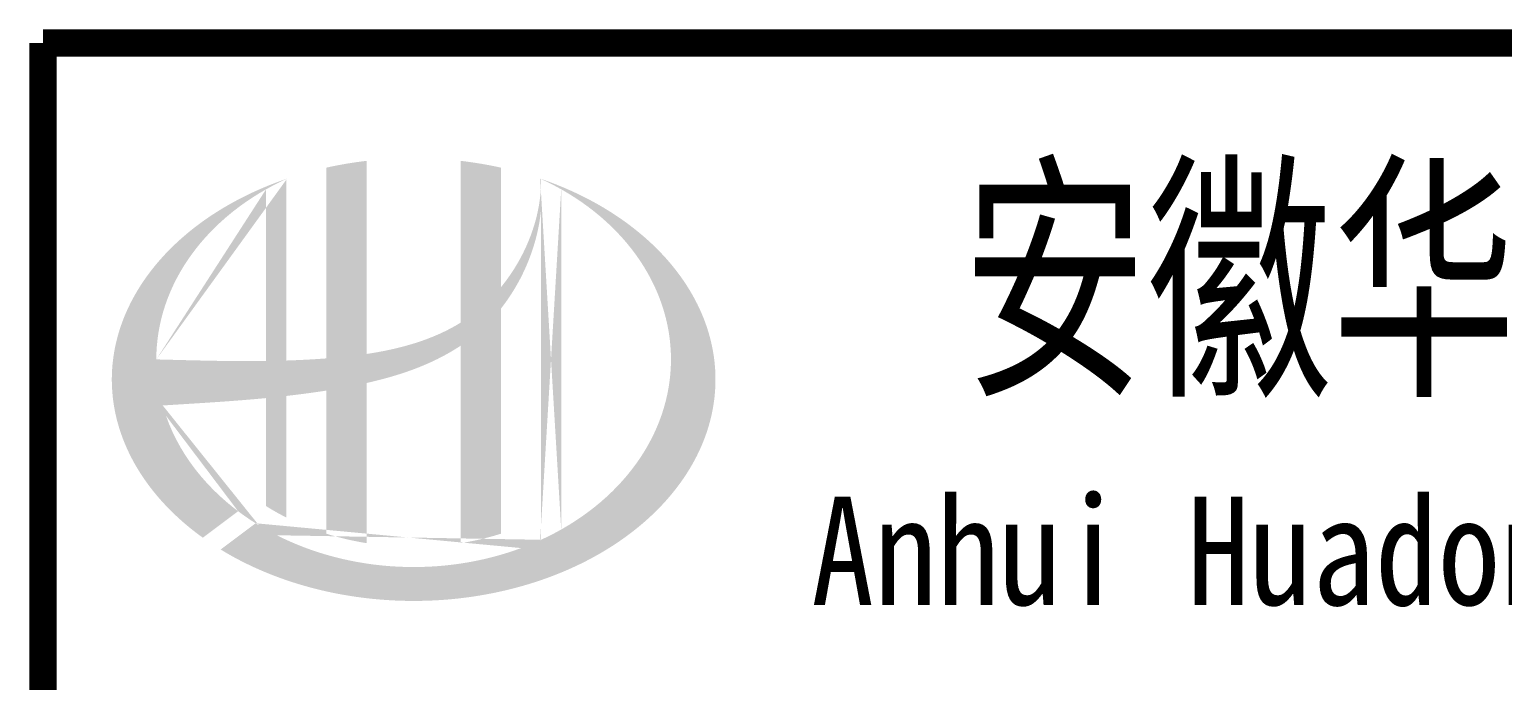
# Model space of a CAD drawing. Extents: x 4579863 to 4663963, y -547270 to -273670.
# Drawn here: x 4620228 to 4624035, y -344022 to -342340 of the extents above; entities that cross this region are included whole.
import ezdxf
from ezdxf.enums import TextEntityAlignment as Align

# ---------------------------------------------------------------- set-up
doc = ezdxf.new("R2010")
doc.units = 0
doc.header["$LTSCALE"] = 1000
doc.header["$MEASUREMENT"] = 0
doc.layers.get('0').update_dxf_attribs({"linetype": 'CONTINUOUS'})
doc.styles.add('宋体', font='', dxfattribs={"width": 0.7})
doc.styles.get('宋体').set_extended_font_data('SimSun')

msp = doc.modelspace()

# ---------------------------------------------------------------- hatches: boundary and pattern name
h = msp.add_hatch(color=256)
edge = h.paths.add_edge_path()
edge.add_spline(control_points=[(4621099.3, -343253.3), (4621105.4, -343251.9), (4621111.5, -343250.5), (4621160.6, -343238.6), (4621203.2, -343225.7), (4621278.2, -343194.5), (4621311.1, -343177.6), (4621342, -343157)], knot_values=[61.629012, 61.629012, 61.629012, 61.629012, 63.330431, 63.330431, 75.353634, 75.353634, 85.398649, 85.398649, 85.398649, 85.398649], degree=3, periodic=0)
edge.add_line((4621342, -343157), (4621342, -343667.2))
edge.add_spline(control_points=[(4621342, -343667.2), (4621359.1, -343664.5), (4621376.1, -343661.1), (4621410.9, -343653.1), (4621428.6, -343648.2), (4621446, -343642.8)], knot_values=[4.908456, 4.908456, 4.908456, 4.908456, 4.992821, 4.992821, 5.083034, 5.083034, 5.083034, 5.083034], degree=3, periodic=0)
edge.add_line((4621446, -343642.8), (4621446, -343061.3))
edge.add_spline(control_points=[(4621446, -343061.3), (4621454.6, -343050.4), (4621462.8, -343039), (4621488.9, -342999.4), (4621504.6, -342969.4), (4621533.8, -342896.6), (4621545, -342852.9), (4621549.7, -342807.5), (4621549.8, -342806.3), (4621550, -342805)], knot_values=[97.991744, 97.991744, 97.991744, 97.991744, 101.64219, 101.64219, 110.337975, 110.337975, 121.934322, 121.934322, 122.270691, 122.270691, 122.270691, 122.270691], degree=3, periodic=0)
edge.add_line((4621550, -342805), (4621550, -342734.6))
edge.add_spline(control_points=[(4621550, -342734.6), (4621549.9, -342742.2), (4621549.5, -342749.9), (4621549, -342757.6)], knot_values=[126.194075, 126.194075, 126.194075, 126.194075, 128.396762, 128.396762, 128.396762, 128.396762], degree=3, periodic=0)
edge.add_spline(control_points=[(4621549, -342757.6), (4621548.5, -342763.8), (4621547.9, -342770), (4621547.1, -342776.2)], knot_values=[124.417049, 124.417049, 124.417049, 124.417049, 126.194075, 126.194075, 126.194075, 126.194075], degree=3, periodic=0)
edge.add_spline(control_points=[(4621547.1, -342776.2), (4621545.9, -342785.3), (4621544.5, -342794.5), (4621542.7, -342803.6)], knot_values=[121.80529, 121.80529, 121.80529, 121.80529, 124.417049, 124.417049, 124.417049, 124.417049], degree=3, periodic=0)
edge.add_spline(control_points=[(4621542.7, -342803.6), (4621540.3, -342815.7), (4621537.4, -342827.8), (4621533.9, -342839.8)], knot_values=[118.31574, 118.31574, 118.31574, 118.31574, 121.80529, 121.80529, 121.80529, 121.80529], degree=3, periodic=0)
edge.add_spline(control_points=[(4621533.9, -342839.8), (4621530.4, -342852), (4621526.3, -342864), (4621521.8, -342875.9)], knot_values=[114.795988, 114.795988, 114.795988, 114.795988, 118.31574, 118.31574, 118.31574, 118.31574], degree=3, periodic=0)
edge.add_spline(control_points=[(4621521.8, -342875.9), (4621517.3, -342887.5), (4621512.3, -342899.1), (4621506.9, -342910.4)], knot_values=[111.329641, 111.329641, 111.329641, 111.329641, 114.795988, 114.795988, 114.795988, 114.795988], degree=3, periodic=0)
edge.add_spline(control_points=[(4621506.9, -342910.4), (4621501.4, -342922), (4621495.3, -342933.3), (4621488.9, -342944.4)], knot_values=[107.79529, 107.79529, 107.79529, 107.79529, 111.329641, 111.329641, 111.329641, 111.329641], degree=3, periodic=0)
edge.add_spline(control_points=[(4621488.9, -342944.4), (4621482.6, -342955.2), (4621475.9, -342965.8), (4621468.7, -342976)], knot_values=[104.343579, 104.343579, 104.343579, 104.343579, 107.79529, 107.79529, 107.79529, 107.79529], degree=3, periodic=0)
edge.add_spline(control_points=[(4621468.7, -342976), (4621461.5, -342986.4), (4621453.9, -342996.5), (4621446, -343006.2)], knot_values=[100.8507, 100.8507, 100.8507, 100.8507, 104.343579, 104.343579, 104.343579, 104.343579], degree=3, periodic=0)
edge.add_line((4621446, -343006.2), (4621446, -342696.9))
edge.add_spline(control_points=[(4621446, -342696.9), (4621411.9, -342689.3), (4621377.1, -342683.5), (4621342, -342679.4)], knot_values=[4.423999, 4.423999, 4.423999, 4.423999, 4.558741, 4.558741, 4.558741, 4.558741], degree=3, periodic=0)
edge.add_line((4621342, -342679.4), (4621342, -343097.5))
edge.add_spline(control_points=[(4621342, -343097.5), (4621270, -343142), (4621185.8, -343165.3), (4621099.3, -343178.3)], knot_values=[63.246215, 63.246215, 63.246215, 63.246215, 87.689124, 87.689124, 87.689124, 87.689124], degree=3, periodic=0)
edge.add_line((4621099.3, -343178.3), (4621099.3, -342679.4))
edge.add_spline(control_points=[(4621099.3, -342679.4), (4621064.1, -342683.5), (4621029.4, -342689.3), (4620995.3, -342696.9)], knot_values=[4.866038, 4.866038, 4.866038, 4.866038, 5.000777, 5.000777, 5.000777, 5.000777], degree=3, periodic=0)
edge.add_line((4620995.3, -342696.9), (4620995.3, -343189.7))
edge.add_spline(control_points=[(4620995.3, -343189.7), (4620993.6, -343189.9), (4620958.7, -343192.5), (4620924.1, -343194.2), (4620891.3, -343195.3)], knot_values=[43.657356, 43.657356, 43.657356, 43.657356, 44.134253, 53.497092, 53.497092, 53.497092, 53.497092], degree=3, periodic=0)
edge.add_line((4620891.3, -343195.3), (4620891.3, -342726.1))
edge.add_spline(control_points=[(4620891.3, -342726.1), (4620874.3, -342732), (4620857.5, -342738.3), (4620841.1, -342745)], knot_values=[5.14157, 5.14157, 5.14157, 5.14157, 5.212921, 5.212921, 5.212921, 5.212921], degree=3, periodic=0)
edge.add_spline(control_points=[(4620841.1, -342745), (4620834.2, -342747.9), (4620827.3, -342750.8), (4620795.1, -342764.9), (4620770.6, -342777.2), (4620747.1, -342790.4)], knot_values=[5.212921, 5.212921, 5.212921, 5.212921, 5.24296, 5.24296, 5.355623, 5.355623, 5.355623, 5.355623], degree=3, periodic=0)
edge.add_spline(control_points=[(4620747.1, -342790.4), (4620732.2, -342798.8), (4620717.8, -342807.5), (4620703.8, -342816.6)], knot_values=[5.355623, 5.355623, 5.355623, 5.355623, 5.426974, 5.426974, 5.426974, 5.426974], degree=3, periodic=0)
edge.add_spline(control_points=[(4620703.8, -342816.6), (4620696.4, -342821.4), (4620689.1, -342826.3), (4620675.6, -342835.8), (4620669.4, -342840.3), (4620663.2, -342844.9)], knot_values=[5.426974, 5.426974, 5.426974, 5.426974, 5.464765, 5.464765, 5.498325, 5.498325, 5.498325, 5.498325], degree=3, periodic=0)
edge.add_spline(control_points=[(4620663.2, -342844.9), (4620637.2, -342864.5), (4620613.1, -342885.4), (4620591.2, -342907.3)], knot_values=[5.498325, 5.498325, 5.498325, 5.498325, 5.641027, 5.641027, 5.641027, 5.641027], degree=3, periodic=0)
edge.add_spline(control_points=[(4620591.2, -342907.3), (4620584.2, -342914.4), (4620577.4, -342921.5), (4620557, -342944.1), (4620544.1, -342959.9), (4620532.3, -342976.1)], knot_values=[5.641027, 5.641027, 5.641027, 5.641027, 5.686569, 5.686569, 5.783729, 5.783729, 5.783729, 5.783729], degree=3, periodic=0)
edge.add_spline(control_points=[(4620532.3, -342976.1), (4620517.2, -342996.9), (4620503.9, -343018.3), (4620490.8, -343043.2), (4620489.2, -343046.4), (4620487.6, -343049.6)], knot_values=[5.783729, 5.783729, 5.783729, 5.783729, 5.908374, 5.908374, 5.92643, 5.92643, 5.92643, 5.92643], degree=3, periodic=0)
edge.add_spline(control_points=[(4620487.6, -343049.6), (4620475.1, -343074.7), (4620465.1, -343100.3), (4620457.6, -343126.3)], knot_values=[5.92643, 5.92643, 5.92643, 5.92643, 6.069132, 6.069132, 6.069132, 6.069132], degree=3, periodic=0)
edge.add_spline(control_points=[(4620457.6, -343126.3), (4620454.4, -343137.4), (4620451.6, -343148.5), (4620446.2, -343174.7), (4620444, -343189.7), (4620442.5, -343204.8)], knot_values=[6.069132, 6.069132, 6.069132, 6.069132, 6.130179, 6.130179, 6.211834, 6.211834, 6.211834, 6.211834], degree=3, periodic=0)
edge.add_spline(control_points=[(4620442.5, -343204.8), (4620441.3, -343218), (4620440.6, -343231.2), (4620440.6, -343244.4)], knot_values=[6.211834, 6.211834, 6.211834, 6.211834, 6.283185, 6.283185, 6.283185, 6.283185], degree=3, periodic=0)
edge.add_spline(control_points=[(4620440.6, -343244.4), (4620440.6, -343253.7), (4620440.9, -343263), (4620441.6, -343272.3)], knot_values=[6.283185, 6.283185, 6.283185, 6.283185, 6.333655, 6.333655, 6.333655, 6.333655], degree=3, periodic=0)
edge.add_spline(control_points=[(4620441.6, -343272.3), (4620442.8, -343291), (4620445.3, -343309.6), (4620449.1, -343328.1)], knot_values=[6.333655, 6.333655, 6.333655, 6.333655, 6.434594, 6.434594, 6.434594, 6.434594], degree=3, periodic=0)
edge.add_spline(control_points=[(4620449.1, -343328.1), (4620449.4, -343329.3), (4620449.6, -343330.6), (4620453.5, -343349.1), (4620458.3, -343366.2), (4620464.2, -343383.3)], knot_values=[6.434594, 6.434594, 6.434594, 6.434594, 6.441278, 6.441278, 6.535532, 6.535532, 6.535532, 6.535532], degree=3, periodic=0)
edge.add_spline(control_points=[(4620464.2, -343383.3), (4620470.4, -343401.5), (4620477.9, -343419.5), (4620486.7, -343437.3)], knot_values=[6.535532, 6.535532, 6.535532, 6.535532, 6.636471, 6.636471, 6.636471, 6.636471], degree=3, periodic=0)
edge.add_spline(control_points=[(4620486.7, -343437.3), (4620488.9, -343441.8), (4620491.2, -343446.3), (4620500.5, -343463.9), (4620508.2, -343476.9), (4620516.6, -343489.8)], knot_values=[6.636471, 6.636471, 6.636471, 6.636471, 6.661894, 6.661894, 6.73741, 6.73741, 6.73741, 6.73741], degree=3, periodic=0)
edge.add_spline(control_points=[(4620516.6, -343489.8), (4620527.8, -343506.9), (4620540.1, -343523.8), (4620553.7, -343540.1)], knot_values=[6.73741, 6.73741, 6.73741, 6.73741, 6.838349, 6.838349, 6.838349, 6.838349], degree=3, periodic=0)
edge.add_spline(control_points=[(4620553.7, -343540.1), (4620559.6, -343547.3), (4620565.7, -343554.4), (4620580.3, -343570.3), (4620588.8, -343579.1), (4620597.7, -343587.8)], knot_values=[6.838349, 6.838349, 6.838349, 6.838349, 6.88251, 6.88251, 6.939288, 6.939288, 6.939288, 6.939288], degree=3, periodic=0)
edge.add_spline(control_points=[(4620597.7, -343587.8), (4620613.4, -343603.1), (4620630.3, -343618), (4620648.2, -343632.2)], knot_values=[6.939288, 6.939288, 6.939288, 6.939288, 7.040227, 7.040227, 7.040227, 7.040227], degree=3, periodic=0)
edge.add_spline(control_points=[(4620648.2, -343632.2), (4620657.2, -343639.3), (4620666.3, -343646.2), (4620675.8, -343653)], knot_values=[7.040227, 7.040227, 7.040227, 7.040227, 7.090696, 7.090696, 7.090696, 7.090696], degree=3, periodic=0)
edge.add_line((4620675.8, -343653), (4620767, -343584.6))
edge.add_ellipse((4621220.6, -343192.4), major_axis=(665, 0), ratio=0.806676, start_angle=192.819, end_angle=226.9853, ccw=False)
edge.add_spline(control_points=[(4620572.2, -343311.4), (4620596.2, -343309.9), (4620620.3, -343308.4), (4620709, -343302.9), (4620773.8, -343298.6), (4620839.3, -343292.3)], knot_values=[11.398263, 11.398263, 11.398263, 11.398263, 18.40729, 18.40729, 37.18094, 37.18094, 37.18094, 37.18094], degree=3, periodic=0)
edge.add_line((4620839.3, -343292.3), (4620839.3, -343571.4))
edge.add_spline(control_points=[(4620839.3, -343571.4), (4620842.9, -343573.6), (4620846.4, -343575.8), (4620863.4, -343586), (4620877.2, -343593.6), (4620891.3, -343600.7)], knot_values=[4.049945, 4.049945, 4.049945, 4.049945, 4.072021, 4.072021, 4.153257, 4.153257, 4.153257, 4.153257], degree=3, periodic=0)
edge.add_line((4620891.3, -343600.7), (4620891.3, -343286.8))
edge.add_spline(control_points=[(4620891.3, -343286.8), (4620923.5, -343283.2), (4620955.9, -343278.9), (4620990.7, -343273.6), (4620993, -343273.2), (4620995.3, -343272.8)], knot_values=[42.135009, 42.135009, 42.135009, 42.135009, 51.307228, 51.307228, 51.948574, 51.948574, 51.948574, 51.948574], degree=3, periodic=0)
edge.add_line((4620995.3, -343272.8), (4620995.3, -343642.8))
edge.add_spline(control_points=[(4620995.3, -343642.8), (4621028.9, -343653.3), (4621063.8, -343661.5), (4621099.3, -343667.2)], knot_values=[4.34174, 4.34174, 4.34174, 4.34174, 4.516316, 4.516316, 4.516316, 4.516316], degree=3, periodic=0)
edge.add_line((4621099.3, -343667.2), (4621099.3, -343253.3))
edge = h.paths.add_edge_path(flags=16)
edge.add_ellipse((4621220.6, -343192.4), major_axis=(665, 0), ratio=0.806676, start_angle=124.9875, end_angle=179.999, ccw=False)
edge.add_line((4620839.3, -342752.8), (4620839.3, -343196.5))
edge.add_spline(control_points=[(4620839.3, -343196.5), (4620744, -343197.8), (4620650, -343194.7), (4620555.6, -343192.4)], knot_values=[11.27373, 11.27373, 11.27373, 11.27373, 38.687513, 38.687513, 38.687513, 38.687513], degree=3, periodic=0)
edge = h.paths.add_edge_path()
edge.add_spline(control_points=[(4620721.8, -343683.5), (4620752.8, -343702.5), (4620786, -343719.8), (4620870.6, -343757), (4620923.9, -343774.8), (4621034.6, -343801.4), (4621092.1, -343810.1), (4621208.2, -343817.9), (4621266.9, -343817), (4621382.5, -343805.5), (4621439.3, -343794.9), (4621548.4, -343764.9), (4621600.5, -343745.4), (4621697.4, -343698.5), (4621742.2, -343671.1), (4621822.1, -343610.2), (4621857.3, -343576.6), (4621916.6, -343505.1), (4621940.7, -343467.3), (4621977.1, -343389.1), (4621989.4, -343348.9), (4622002, -343267.7), (4622002.3, -343226.8), (4621990.8, -343145.3), (4621979, -343104.8), (4621943.4, -343026), (4621919.6, -342987.8), (4621860.8, -342915.6), (4621825.7, -342881.7), (4621745.9, -342820.1), (4621701.2, -342792.3), (4621620, -342752.6), (4621585.6, -342738.4), (4621550, -342726.1)], knot_values=[0.886421, 0.886421, 0.886421, 0.886421, 1.040557, 1.040557, 1.261172, 1.261172, 1.481788, 1.481788, 1.702404, 1.702404, 1.92302, 1.92302, 2.143636, 2.143636, 2.364252, 2.364252, 2.584868, 2.584868, 2.805484, 2.805484, 3.026099, 3.026099, 3.246715, 3.246715, 3.46852, 3.46852, 3.690325, 3.690325, 3.91213, 3.91213, 4.133935, 4.133935, 4.283209, 4.283209, 4.283209, 4.283209], degree=3, periodic=0)
edge.add_line((4621550, -342726.1), (4621550, -342726.2))
edge.add_spline(control_points=[(4621550, -342726.3), (4621550, -342729), (4621550, -342731.8), (4621550, -342734.6)], knot_values=[128.396762, 128.396762, 128.396762, 128.396762, 129.192193, 129.192193, 129.192193, 129.192193], degree=3, periodic=0)
edge.add_line((4621550, -342734.6), (4621550, -343658.4))
edge.add_ellipse((4621220.6, -343192.4), major_axis=(665, 0), ratio=0.806676, start_angle=232.1054, end_angle=299.6833, ccw=False)
edge.add_line((4620812.2, -343615.7), (4620721.8, -343683.5))
edge = h.paths.add_edge_path(flags=16)
edge.add_ellipse((4621220.6, -343192.4), major_axis=(665, 0), ratio=0.806676, start_angle=304.9875, end_angle=415.0121, ccw=False)
edge.add_line((4621602, -343631.9), (4621602, -342752.8))

# ---------------------------------------------------------------- linework, layer by layer
at = {"const_width": 70}
for points in [[(4638262.8, -342375), (4620262.8, -342375)], [(4620262.8, -342375), (4620262.8, -348375)]]:
    msp.add_lwpolyline(points, dxfattribs=at)

# ---------------------------------------------------------------- texts
at = {"style": '宋体'}
for s, height, width, p in [('安徽华东化工医药工程有限责任公司', 500, 0.7, (4626457.7, -342975)), ('Anhui Huadong Chemical & Medical Engineering Co.,Ltd', 280, 0.85, (4626457.7, -343725))]:
    msp.add_text(s, height=height, dxfattribs=dict(at, width=width)).set_placement(p, align=Align.MIDDLE)

doc.saveas('drawing.dxf')
